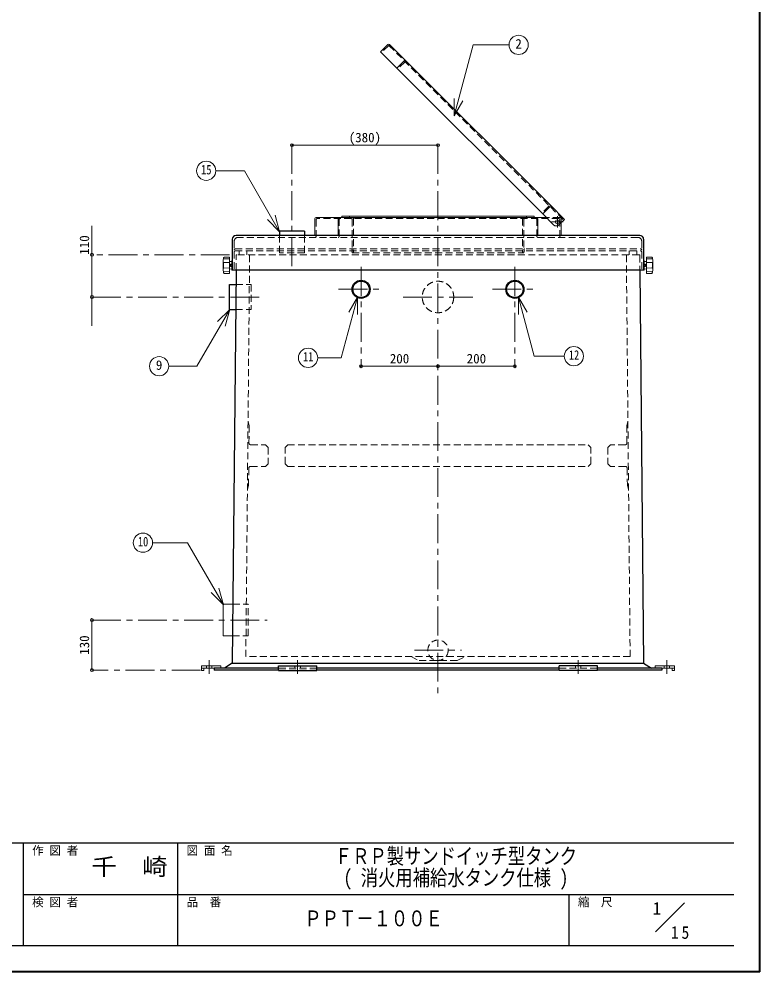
# Model space of a CAD drawing. Units: millimetres, scale not verified. Extents: x -3068 to 3007, y -2202 to 2013.
# Drawn here: x 1079 to 3007, y -2202 to 276 of the extents above; entities that cross this region are included whole.
import ezdxf
from ezdxf.enums import TextEntityAlignment as Align

# ---------------------------------------------------------------- set-up
doc = ezdxf.new("R2010")
doc.units = ezdxf.units.MM
doc.header["$LTSCALE"] = 15
doc.header["$PDMODE"] = 32
doc.header["$PDSIZE"] = 7.5
doc.linetypes.add('CHAIN1', pattern=[8, 5, -1, 1, -1])
doc.linetypes.add('DASHED1', pattern=[1.8, 1.2, -0.6])
doc.layers.add('0-0____1', color=7, linetype='Continuous', lineweight=18)
doc.styles.add('ＭＳ ゴシック', font='')
doc.styles.get('ＭＳ ゴシック').set_extended_font_data('MS Gothic')

msp = doc.modelspace()

# ---------------------------------------------------------------- linework, layer by layer
at = {"layer": '0-0____1', "color": 1, "lineweight": 40}
for q in [(3006.6, 2012.88), (-3068.4, -2202.12)]:
    msp.add_line((3006.6, -2202.12), q, dxfattribs=at)
at = {"layer": '0-0____1', "color": 4, "lineweight": 9}
for p, q in [((2039.07, 209.42), (2019.98, 190.33)), ((2085.74, 166.99), (2043.31, 209.42)), ((2062.41, 147.9), (2019.98, 190.33)), ((1789.1, -52.12), (2169.1, -52.12)), ((2460.51, -207.78), (2497.98, -245.25)), ((1849.1, -243.12), (1849.1, -284.12)), ((1852.1, -240.12), (1912.1, -240.12)), ((2426.1, -240.12), (2450.42, -240.12)), ((2469.7, -259.39), (2441.42, -231.11)), ((2483.84, -259.39), (2497.98, -245.25)), ((1269.1, -262.12), (1269.1, -522.12)), ((2489.1, -254.14), (2489.1, -284.12)), ((1269.1, -1287.12), (1269.1, -1417.12))]:
    msp.add_line(p, q, dxfattribs=at)
at = {"layer": '0-0____1', "color": 4, "linetype": 'DASHED1', "lineweight": 9}
for p, q in [((2040.13, 206.24), (2022.1, 188.2)), ((2042.25, 206.24), (2495.86, -247.37)), ((2082.56, 163.81), (2064.53, 145.78)), ((2457.33, -210.96), (2439.29, -228.99)), ((1852.1, -246.12), (1852.1, -289.12)), ((2483.1, -243.12), (1855.1, -243.12)), ((1912.1, -289.12), (1912.1, -246.12)), ((1939.1, -237.12), (1939.1, -240.12)), ((1946.1, -246.12), (1946.1, -332.12)), ((1949.1, -243.12), (1949.1, -332.12)), ((2389.1, -243.12), (2389.1, -332.12)), ((2392.1, -246.12), (2392.1, -332.12)), ((2399.1, -237.12), (2399.1, -240.12)), ((2426.1, -289.12), (2426.1, -246.12)), ((2486.1, -240.12), (2450.42, -240.12)), ((2486.1, -246.12), (2486.1, -289.12)), ((2489.1, -243.12), (2489.1, -254.14)), ((1671.6, -327.12), (1671.6, -337.12)), ((1946.1, -332.12), (2392.1, -332.12)), ((2666.6, -327.12), (2666.6, -337.12)), ((1675.01, -771.62), (1677.92, -781.62)), ((1677.49, -826.57), (1677.92, -781.62)), ((2663.19, -771.62), (2660.28, -781.62)), ((2660.71, -826.57), (2660.28, -781.62)), ((1682.49, -831.62), (1720.66, -831.62)), ((1720.66, -831.62), (1727.42, -838.37)), ((1727.42, -838.37), (1727.42, -880.86)), ((2617.54, -831.62), (2610.78, -838.37)), ((2610.78, -838.37), (2610.78, -880.86)), ((2655.71, -831.62), (2617.54, -831.62)), ((1681.87, -887.62), (1720.66, -887.62)), ((1727.42, -880.86), (1720.66, -887.62)), ((2610.78, -880.86), (2617.54, -887.62)), ((2656.33, -887.62), (2617.54, -887.62)), ((1676.87, -892.57), (1676.45, -937.62)), ((2661.33, -892.57), (2661.75, -937.62)), ((1676.45, -937.62), (1673.35, -947.62)), ((2661.75, -937.62), (2664.85, -947.62)), ((1635.54, -1246.12), (1675.16, -1246.12)), ((1675.16, -1328.12), (1675.16, -1246.12)), ((1634.77, -1328.12), (1675.16, -1328.12)), ((2099.1, -1382.12), (2119.1, -1392.12)), ((2219.1, -1392.12), (2239.1, -1382.12)), ((1567.1, -1406.12), (1567.1, -1412.12)), ((1581.1, -1406.12), (1581.1, -1412.12)), ((2219.1, -1392.12), (2119.1, -1392.12)), ((2757.1, -1406.12), (2757.1, -1412.12)), ((2771.1, -1406.12), (2771.1, -1412.12))]:
    msp.add_line(p, q, dxfattribs=at)
at = {"layer": '0-0____1'}
for p, q in [((2085.74, 166.99), (2460.51, -207.78)), ((2211.59, 24.29), (2211.59, 69.29)), ((2211.59, 24.29), (2234.09, 63.27)), ((2460.51, -212.02), (2441.42, -231.11)), ((1757.24, -277.39), (1725.42, -245.57)), ((1757.24, -277.39), (1745.59, -233.92)), ((1909.1, -284.12), (1909.1, -243.12)), ((1912.1, -240.12), (2426.1, -240.12)), ((1919.1, -237.12), (2419.1, -237.12)), ((1919.1, -237.12), (1919.1, -240.12)), ((2419.1, -237.12), (2419.1, -240.12)), ((2429.1, -284.12), (2429.1, -243.12)), ((1610.61, -352.85), (1611, -345.47)), ((1626.08, -343.15), (1612.94, -343.58)), ((1626.6, -385.58), (1626.6, -343.65)), ((2711.6, -385.58), (2711.6, -343.65)), ((2712.12, -343.15), (2725.26, -343.58)), ((2727.59, -352.85), (2727.2, -345.47)), ((1610.6, -375.85), (1610.6, -353.38)), ((1626.6, -347.68), (1612.05, -348.17)), ((1626.6, -357.76), (1612.05, -357.28)), ((1626.6, -371.47), (1612.05, -371.96)), ((1632.14, -355.08), (1626.6, -354.62)), ((1629.35, -362.27), (1629.35, -366.96)), ((1629.97, -361.62), (1632.6, -361.62)), ((1629.97, -364.62), (1632.6, -364.62)), ((1629.97, -367.62), (1632.6, -367.62)), ((1632.6, -352.12), (1634.1, -352.12)), ((2705.6, -352.12), (2704.1, -352.12)), ((2708.22, -361.62), (2705.6, -361.62)), ((2708.22, -364.62), (2705.6, -364.62)), ((2708.22, -367.62), (2705.6, -367.62)), ((2706.06, -355.08), (2711.6, -354.62)), ((2708.85, -362.27), (2708.85, -366.96)), ((2711.6, -347.68), (2726.15, -348.17)), ((2711.6, -357.76), (2726.15, -357.28)), ((2711.6, -371.47), (2726.15, -371.96)), ((2727.6, -375.85), (2727.6, -353.38)), ((1610.61, -376.38), (1611, -383.76)), ((1626.6, -381.55), (1612.05, -381.07)), ((1626.08, -386.08), (1612.94, -385.66)), ((1632.14, -374.15), (1626.6, -374.62)), ((2706.06, -374.15), (2711.6, -374.62)), ((2711.6, -381.55), (2726.15, -381.07)), ((2712.12, -386.08), (2725.26, -385.66)), ((2727.59, -376.38), (2727.2, -383.76)), ((1959.63, -447.58), (1917.38, -605.26)), ((1959.63, -447.58), (1937.13, -486.55)), ((1959.63, -447.58), (1959.63, -492.58)), ((2378.57, -447.58), (2378.57, -492.58)), ((2378.57, -447.58), (2401.07, -486.55)), ((1627.36, -479.26), (1542.06, -627)), ((1627.36, -479.26), (1595.54, -511.08)), ((1627.36, -479.26), (1615.71, -522.72)), ((1856.16, -605.26), (1917.38, -605.26)), ((1468.68, -627), (1542.06, -627)), ((1611.02, -1247.26), (1599.38, -1203.79)), ((1611.02, -1247.26), (1579.2, -1215.44)), ((1610.16, -1246.12), (1610.16, -1328.12)), ((1610.16, -1246.12), (1635.54, -1246.12)), ((1610.16, -1328.12), (1634.77, -1328.12)), ((1554.1, -1406.12), (1554.1, -1418.12)), ((1604.1, -1406.12), (1554.1, -1406.12)), ((1586.6, -1412.12), (1554.1, -1412.12)), ((1604.1, -1406.12), (1604.1, -1412.12)), ((2734.1, -1406.12), (2734.1, -1412.12)), ((2734.1, -1406.12), (2784.1, -1406.12)), ((2751.6, -1412.12), (2784.1, -1412.12)), ((2784.1, -1406.12), (2784.1, -1418.12)), ((2734.77, -2097.88), (2810.53, -2022.12))]:
    msp.add_line(p, q, dxfattribs=at)
at = {"layer": '0-0____1', "color": 4, "linetype": 'CHAIN1', "lineweight": 9}
for p, q in [((1789.1, -52.12), (1789.1, -367.12)), ((2169.1, -52.12), (2169.1, -1492.12)), ((2479.6, -236.62), (2479.6, -266.62)), ((2494.6, -251.62), (2464.6, -251.62)), ((1627.1, -337.12), (1269.1, -337.12)), ((1969.1, -368.62), (1969.1, -627.12)), ((2369.1, -368.62), (2369.1, -627.12)), ((1910.6, -427.12), (2027.6, -427.12)), ((2310.6, -427.12), (2427.6, -427.12)), ((1269.1, -447.12), (1718.06, -447.12)), ((2078.1, -447.12), (2260.1, -447.12)), ((1269.1, -1287.12), (1725.16, -1287.12)), ((2107.6, -1365.62), (2230.6, -1365.62)), ((1574.1, -1391.12), (1574.1, -1427.12)), ((1804.1, -1427.12), (1804.1, -1391.12)), ((2534.1, -1427.12), (2534.1, -1391.12)), ((2764.1, -1391.12), (2764.1, -1427.12)), ((1551.6, -1417.12), (1269.1, -1417.12))]:
    msp.add_line(p, q, dxfattribs=at)
at = {"layer": '0-0____1', "color": 5, "lineweight": 25}
for p, q in [((1634.1, -297.12), (1634.1, -377.12)), ((2694.1, -287.12), (1644.1, -287.12)), ((1821.6, -276.12), (1756.6, -276.12)), ((1756.6, -276.12), (1756.6, -287.12)), ((1821.6, -276.12), (1821.6, -287.12)), ((2704.1, -297.12), (2704.1, -377.12)), ((1643.72, -377.12), (1634.1, -1399.62)), ((2704.1, -377.12), (1634.1, -377.12)), ((2694.48, -377.12), (2704.1, -1399.62)), ((1627.06, -414.62), (1643.37, -414.62)), ((1627.06, -479.62), (1627.06, -414.62)), ((1627.06, -479.62), (1642.76, -479.62)), ((1586.6, -1412.12), (1586.6, -1417.12)), ((1754.1, -1412.12), (1586.6, -1412.12)), ((1634.1, -1399.62), (1614.1, -1412.12)), ((1634.1, -1399.62), (2704.1, -1399.62)), ((1854.1, -1418.12), (1854.1, -1406.12)), ((2484.1, -1412.12), (1854.1, -1412.12)), ((2484.1, -1418.12), (2484.1, -1406.12)), ((2751.6, -1412.12), (2584.1, -1412.12)), ((2704.1, -1399.62), (2724.1, -1412.12)), ((2751.6, -1412.12), (2751.6, -1417.12)), ((1754.1, -1417.12), (1586.6, -1417.12)), ((1754.1, -1418.12), (1854.1, -1418.12)), ((2484.1, -1417.12), (1854.1, -1417.12)), ((2584.1, -1418.12), (2484.1, -1418.12)), ((2751.6, -1417.12), (2584.1, -1417.12))]:
    msp.add_line(p, q, dxfattribs=at)
at = {"layer": '0-0____1', "linetype": 'DASHED1'}
for p, q in [((2689.1, -292.12), (1649.1, -292.12)), ((1756.6, -287.12), (1756.6, -332.12)), ((1821.6, -287.12), (1821.6, -332.12)), ((1639.1, -302.12), (1639.1, -377.12)), ((2699.1, -302.12), (2699.1, -377.12)), ((1642.1, -322.12), (2696.1, -322.12)), ((1642.1, -327.12), (2696.1, -327.12)), ((1643.72, -377.12), (1644.08, -339.1)), ((2692.12, -337.12), (1646.08, -337.12)), ((1651.6, -327.12), (1651.6, -337.12)), ((1669.26, -1382.12), (1679.07, -340.14)), ((1821.6, -332.12), (1756.6, -332.12)), ((2668.93, -1382.12), (2659.13, -340.14)), ((2686.6, -327.12), (2686.6, -337.12)), ((2694.12, -339.1), (2694.48, -377.12)), ((1642.76, -479.62), (1683.06, -479.62)), ((1778.17, -831.62), (1771.42, -838.37)), ((1771.42, -880.86), (1771.42, -838.37)), ((1778.17, -831.62), (2560.02, -831.62)), ((2560.02, -831.62), (2566.78, -838.37)), ((2566.78, -880.86), (2566.78, -838.37)), ((1771.42, -880.86), (1778.17, -887.62)), ((1778.17, -887.62), (2560.02, -887.62)), ((2566.78, -880.86), (2560.02, -887.62)), ((2668.93, -1382.12), (1669.26, -1382.12)), ((1854.1, -1412.12), (1754.1, -1412.12)), ((1797.1, -1412.12), (1797.1, -1406.12)), ((1811.1, -1412.12), (1811.1, -1406.12)), ((2484.1, -1412.12), (2584.1, -1412.12)), ((2527.1, -1412.12), (2527.1, -1406.12)), ((2541.1, -1412.12), (2541.1, -1406.12)), ((1854.1, -1417.12), (1754.1, -1417.12)), ((2484.1, -1417.12), (2584.1, -1417.12))]:
    msp.add_line(p, q, dxfattribs=at)
at = {"layer": '0-0____1', "color": 6, "lineweight": 25}
for p, q in [((-30.9, -1866.76), (2939.1, -1866.76)), ((1090.88, -2134.62), (1090.88, -1866.76)), ((1492.67, -2134.62), (1492.67, -1866.76)), ((1090.88, -2000.69), (2939.1, -2000.69)), ((2510.53, -2134.62), (2510.53, -2000.69)), ((2939.1, -2134.62), (-30.9, -2134.62))]:
    msp.add_line(p, q, dxfattribs=at)
at = {"layer": '0-0____1'}
for points in [[(2211.59, 24.29), (2260.95, 208.51), (2353.84, 208.51)], [(2081.5, 166.99), (2062.41, 147.9), (2441.42, -231.11)], [(1757.24, -277.39), (1665.68, -118.81), (1591.18, -118.81)], [(1632.6, -352.12), (1632.6, -377.12), (1634.1, -377.12)], [(2705.6, -352.12), (2705.6, -377.12), (2704.1, -377.12)], [(2378.57, -447.58), (2419.65, -600.88), (2497.68, -600.88)], [(1611.02, -1247.26), (1517.91, -1085.99), (1426.63, -1085.99)], [(1560.1, -1412.12), (1560.1, -1418.12), (1554.1, -1418.12)], [(2778.1, -1412.12), (2778.1, -1418.12), (2784.1, -1418.12)]]:
    msp.add_lwpolyline(points, dxfattribs=at)
at = {"layer": '0-0____1', "linetype": 'DASHED1'}
msp.add_lwpolyline([(1643.37, -414.62), (1683.06, -414.62), (1683.06, -479.62)], dxfattribs=at)
at = {"layer": '0-0____1', "color": 4, "lineweight": 9}
msp.add_lwpolyline([(1969.1, -627.12), (2169.1, -627.12), (2369.1, -627.12)], dxfattribs=at)
at = {"layer": '0-0____1', "color": 5, "lineweight": 25}
for points in [[(1754.1, -1418.12), (1754.1, -1406.12), (1854.1, -1406.12)], [(2584.1, -1418.12), (2584.1, -1406.12), (2484.1, -1406.12)]]:
    msp.add_lwpolyline(points, dxfattribs=at)
at = {"layer": '0-0____1'}
for centre in [(2378.84, 208.51), (1566.18, -118.81), (1831.16, -605.26), (2522.68, -600.88), (1443.68, -627), (1401.63, -1085.99)]:
    msp.add_circle(centre, 25, dxfattribs=at)
at = {"layer": '0-0____1', "color": 4, "lineweight": 9}
msp.add_circle((2479.6, -251.62), 5, dxfattribs=at)
at = {"layer": '0-0____1', "color": 5, "lineweight": 25}
for centre, radius in [((1969.1, -427.12), 23.5), ((1969.1, -427.12), 21.35), ((2369.1, -427.12), 23.5), ((2369.1, -427.12), 21.35)]:
    msp.add_circle(centre, radius, dxfattribs=at)
at = {"layer": '0-0____1', "color": 4, "linetype": 'DASHED1', "lineweight": 9}
for centre, radius in [((2169.1, -447.12), 41), ((2169.1, -1365.62), 26.5)]:
    msp.add_circle(centre, radius, dxfattribs=at)
at = {"layer": '0-0____1', "color": 4, "lineweight": 9}
for centre, radius, start, end in [((2041.19, 207.3), 3, 45, 135), ((1852.1, -243.12), 3, 90, 180), ((2476.77, -252.32), 10, 225, 315), ((1846.1, -284.12), 3, 270, 279.59407), ((1846.1, -284.12), 3, 279.59407, 0), ((2492.1, -284.12), 3, 180, 270)]:
    msp.add_arc(centre, radius, start, end, dxfattribs=at)
at = {"layer": '0-0____1', "color": 4, "linetype": 'DASHED1', "lineweight": 9}
for centre, radius, start, end in [((2041.19, 205.17), 1.5, 45, 135), ((2083.62, 162.75), 1.5, 45, 135), ((2456.26, -209.9), 1.5, 315, 45), ((1855.1, -246.12), 3, 90, 180), ((1915.1, -246.12), 3, 90, 180), ((1943.1, -246.12), 3, 0, 90), ((1946.1, -243.12), 3, 0, 90), ((2392.1, -243.12), 3, 90, 180), ((2395.1, -246.12), 3, 90, 180), ((2423.1, -246.12), 3, 0, 90), ((2483.1, -246.12), 3, 0, 90), ((2486.1, -243.12), 3, 0, 90), ((1849.1, -289.12), 3, 270, 0), ((1909.1, -289.12), 3, 270, 0), ((2429.1, -289.12), 3, 180, 270), ((2489.1, -289.12), 3, 180, 270), ((1943.1, -325.12), 3, 0, 90), ((1943.1, -330.12), 3, 0, 90), ((2395.1, -325.12), 3, 90, 180), ((2395.1, -330.12), 3, 90, 180), ((1682.49, -826.62), 5, 179.46076, 270), ((2655.71, -826.62), 5, 270, 0.53924), ((1681.87, -892.62), 5, 90, 179.46076), ((2656.33, -892.62), 5, 0.53924, 90)]:
    msp.add_arc(centre, radius, start, end, dxfattribs=at)
at = {"layer": '0-0____1'}
for centre, radius, start, end in [((2083.62, 164.87), 3, 45, 135), ((2458.39, -209.9), 3, 315, 45), ((1912.1, -243.12), 3, 90, 180), ((2426.1, -243.12), 3, 0, 90), ((1906.1, -284.12), 3, 270, 0), ((2432.1, -284.12), 3, 180, 270), ((1613, -345.58), 2, 91.84585, 176.98087), ((1613.67, -345.11), 2.07, 141.26695, 176.97243), ((1621.56, -345.19), 9.96, 178.90936, 197.37998), ((1626.1, -343.65), 0.5, 0, 91.84585), ((2712.1, -343.65), 0.5, 88.15415, 180), ((2725.2, -345.58), 2, 3.01913, 88.15415), ((2716.64, -345.19), 9.96, 342.62002, 1.09064), ((2724.53, -345.11), 2.07, 3.02757, 38.73305), ((1620.6, -353.38), 10, 176.98087, 180), ((1665.44, -364.62), 54.34, 172.70127, 187.29873), ((1612.04, -357.78), 0.5, 88.09085, 172.70127), ((1612.04, -371.46), 0.5, 187.29873, 271.90915), ((1631.45, -363.12), 2.11, 134.62454, 225.37546), ((1631.45, -366.12), 2.11, 134.62454, 225.37546), ((1630.92, -363.14), 1.79, 121.62812, 150.75937), ((1630.92, -366.09), 1.79, 209.24063, 238.37188), ((1632.1, -355.58), 0.5, 0, 85.23636), ((2706.1, -355.58), 0.5, 94.76364, 180), ((2707.28, -363.14), 1.79, 29.24063, 58.37188), ((2706.74, -363.12), 2.11, 314.62454, 45.37546), ((2706.74, -366.12), 2.11, 314.62454, 45.37546), ((2707.28, -366.09), 1.79, 301.62812, 330.75937), ((2726.16, -357.78), 0.5, 7.29873, 91.90915), ((2726.16, -371.46), 0.5, 268.09085, 352.70127), ((2672.76, -364.62), 54.34, 352.70127, 7.29873), ((2717.6, -353.38), 10, 0, 3.01913), ((1620.6, -375.85), 10, 180, 183.01913), ((1613, -383.66), 2, 183.01913, 268.15415), ((1621.56, -384.04), 9.96, 162.62002, 181.09064), ((1613.67, -384.12), 2.07, 183.02757, 218.73305), ((1626.1, -385.58), 0.5, 268.15415, 0), ((1632.1, -373.66), 0.5, 274.76364, 0), ((2706.1, -373.66), 0.5, 180, 265.23636), ((2712.1, -385.58), 0.5, 180, 271.84585), ((2725.2, -383.66), 2, 271.84585, 356.98087), ((2716.64, -384.04), 9.96, 358.90936, 17.37998), ((2724.53, -384.12), 2.07, 321.26695, 356.97243), ((2717.6, -375.85), 10, 356.98087, 0)]:
    msp.add_arc(centre, radius, start, end, dxfattribs=at)
at = {"layer": '0-0____1', "color": 5, "lineweight": 25}
for centre, start, end in [((1644.1, -297.12), 90, 180), ((2694.1, -297.12), 0, 90)]:
    msp.add_arc(centre, 10, start, end, dxfattribs=at)
at = {"layer": '0-0____1', "linetype": 'DASHED1'}
for centre, radius, start, end in [((1649.1, -302.12), 10, 90, 180), ((2689.1, -302.12), 10, 0, 90), ((1642.1, -325.12), 3, 90, 180), ((1642.1, -330.12), 3, 90, 180), ((1646.08, -339.12), 2, 90, 179.46076), ((1676.07, -340.12), 3, 359.46076, 90), ((2662.13, -340.12), 3, 90, 180.53924), ((2692.12, -339.12), 2, 0.53924, 90), ((2696.1, -325.12), 3, 0, 90), ((2696.1, -330.12), 3, 0, 90)]:
    msp.add_arc(centre, radius, start, end, dxfattribs=at)
at = {"layer": '0-0____1', "color": 1}
for p in [(1789.1, -52.12), (2169.1, -52.12), (1269.1, -337.12), (1269.1, -447.12), (1969.1, -627.12), (2169.1, -627.12), (2369.1, -627.12), (1269.1, -1287.12), (1269.1, -1417.12)]:
    msp.add_point(p, dxfattribs=at)

# ---------------------------------------------------------------- texts
at = {"layer": '0-0____1', "style": 'ＭＳ ゴシック'}
for s, height, p in [('2', 24.74, (2370.4, 191.64)), ('(380)', 24.74, (1936.91, -52.12)), ('9', 24.74, (1435.24, -643.87)), ('200', 24.74, (2043.79, -627.12)), ('200', 24.74, (2243.79, -627.12)), ('作 図 者', 21.99, (1113.38, -1904.26)), ('図 面 名', 21.99, (1515.17, -1904.26)), ('検 図 者', 21.99, (1113.38, -2038.19)), ('品\u3000番', 21.99, (1515.17, -2038.19)), ('縮\u3000尺', 21.99, (2533.03, -2038.19)), ('1', 32.99, (2727.15, -2063.4))]:
    msp.add_text(s, height=height, dxfattribs=at).set_placement(p, align=Align.BOTTOM_LEFT)
for s, height, width, p in [('15', 24.74, 0.8, (1553.06, -135.68)), ('11', 24.74, 0.8, (1818.04, -622.13)), ('12', 24.74, 0.8, (2509.55, -617.75)), ('10', 24.74, 0.8, (1388.5, -1102.87)), ('ＦＲＰ製サンドイッチ型タンク', 41.24, 0.8, (1900.88, -1933.72)), ('千\u3000崎', 43.99, 1.1, (1267.67, -1963.72)), ('( 消火用補給水タンク仕様 )', 41.24, 0.8, (1923.38, -1989.97)), ('ＰＰＴ－１００Ｅ', 41.24, 0.8, (1821.6, -2095.78))]:
    msp.add_text(s, height=height, dxfattribs=dict(at, width=width)).set_placement(p, align=Align.BOTTOM_LEFT)
for s, p in [('110', (1269.1, -337.12)), ('130', (1269.1, -1377.43))]:
    msp.add_text(s, height=24.74, rotation=90, dxfattribs=at).set_placement(p, align=Align.BOTTOM_LEFT)
at = {"layer": '0-0____1', "insert": (2775.1, -2116.47), "char_height": 32.99, "attachment_point": 7, "style": 'ＭＳ ゴシック'}
msp.add_mtext('\\T1.36;\\W0.9;15', dxfattribs=at)

doc.saveas('drawing.dxf')
